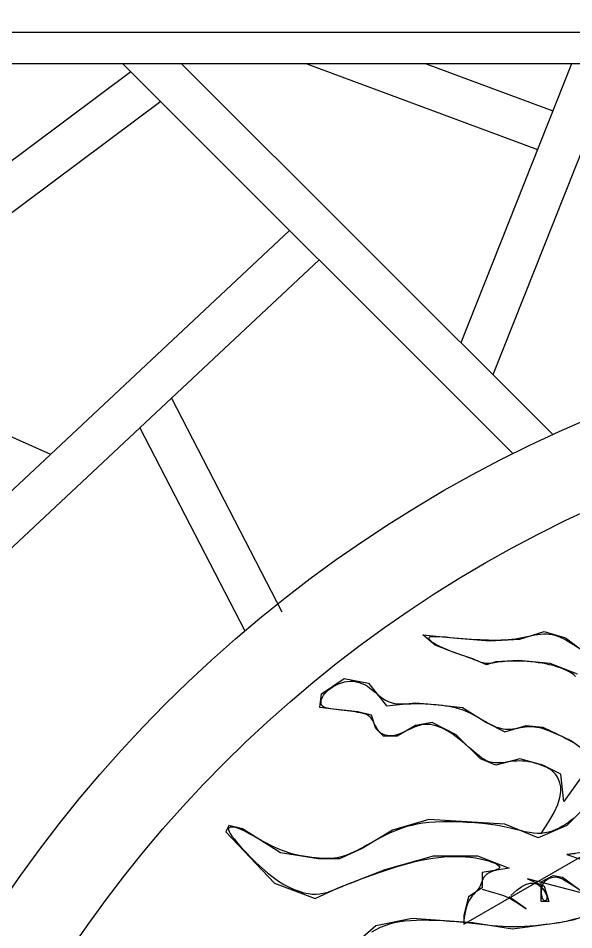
# Model space of a CAD drawing. Header units: metres. Extents: x -5582206 to 1721362, y -2047520 to 6750995.
# Drawn here: x 3381.7 to 3648.5, y 2331.7 to 2769.3 of the extents above; entities that cross this region are included whole.
import ezdxf

# ---------------------------------------------------------------- set-up
doc = ezdxf.new("R2010")
doc.units = ezdxf.units.M
for name, color, linetype in [('3', 3, 'Continuous'), ('4', 4, 'Continuous'), ('7', 7, 'Continuous')]:
    doc.layers.add(name, color=color, linetype=linetype)

msp = doc.modelspace()

# ---------------------------------------------------------------- linework, layer by layer
at = {"layer": '3'}
for p, q in [((3435.83, 2743.5), (3267.2, 2617.66)), ((3431.88, 2747.44), (3619.34, 2560.21)), ((3460.18, 2747.44), (3638.48, 2569.36)), ((3520.25, 2747.44), (3631.07, 2706.2)), ((3577.6, 2747.44), (3638.45, 2724.8)), ((3647.43, 2747.44), (3594.28, 2613.5)), ((3450.13, 2729.21), (3288.17, 2608.35)), ((3661.08, 2727.6), (3609.69, 2598.11)), ((3512.04, 2667.38), (3224.13, 2397.95)), ((3526.2, 2653.24), (3232.41, 2378.3)), ((3211.31, 2642.47), (3397.23, 2559.93)), ((3455.24, 2586.83), (3508.38, 2484.32)), ((3440.07, 2572.63), (3490.57, 2475.23))]:
    msp.add_line(p, q, dxfattribs=at)
for points in [[(5189.88, 1227.44), (5189.88, 2762.44), (2619.88, 2762.44), (2619.88, 1227.44)], [(3650.34, 2454.44), (3637.24, 2459.53), (3621.94, 2460.98), (3611.02, 2460.26), (3606.65, 2458.8), (3600.1, 2461.71), (3591.36, 2464.62), (3581.89, 2468.26), (3576.07, 2473.35), (3590.63, 2471.89), (3608.11, 2470.44), (3622.67, 2471.17), (3634.32, 2474.8), (3644.52, 2471.89), (3659.08, 2460.98)], [(3649.4, 2453.28), (3648.52, 2454.07), (3647.48, 2454.83), (3646.29, 2455.55), (3644.96, 2456.22), (3643.52, 2456.86), (3641.97, 2457.45), (3640.33, 2457.99), (3638.63, 2458.48), (3636.87, 2458.92), (3635.08, 2459.3), (3633.27, 2459.63), (3631.45, 2459.91), (3629.64, 2460.13), (3627.84, 2460.32), (3626.07, 2460.46), (3624.34, 2460.56), (3622.67, 2460.62), (3621.07, 2460.65), (3619.54, 2460.65), (3618.08, 2460.61), (3616.71, 2460.56), (3615.42, 2460.48), (3614.22, 2460.38), (3613.12, 2460.26), (3612.11, 2460.13), (3611.21, 2459.99), (3610.38, 2459.85), (3609.63, 2459.72), (3608.93, 2459.6), (3608.26, 2459.52), (3607.61, 2459.47), (3606.96, 2459.47), (3606.29, 2459.53), (3605.59, 2459.65), (3604.85, 2459.83), (3604.09, 2460.07), (3603.28, 2460.35), (3602.45, 2460.66), (3601.58, 2460.99), (3600.67, 2461.35), (3599.73, 2461.71), (3598.76, 2462.07), (3597.76, 2462.44), (3596.73, 2462.81), (3595.67, 2463.18), (3594.59, 2463.56), (3593.49, 2463.94), (3592.37, 2464.34), (3591.24, 2464.74), (3590.1, 2465.16), (3588.95, 2465.58), (3587.81, 2466.03), (3586.69, 2466.48), (3585.58, 2466.96), (3584.51, 2467.45), (3583.48, 2467.97), (3582.5, 2468.5), (3581.58, 2469.05), (3580.74, 2469.62), (3580.03, 2470.17), (3579.48, 2470.7), (3579.11, 2471.19), (3578.97, 2471.62), (3579.07, 2471.98), (3579.46, 2472.26), (3580.16, 2472.44), (3581.15, 2472.53), (3582.38, 2472.54), (3583.83, 2472.49), (3585.47, 2472.38), (3587.25, 2472.24), (3589.14, 2472.07), (3591.12, 2471.89), (3593.14, 2471.71), (3595.2, 2471.54), (3597.28, 2471.37), (3599.37, 2471.21), (3601.46, 2471.07), (3603.54, 2470.96), (3605.6, 2470.87), (3607.62, 2470.8), (3609.6, 2470.78), (3611.54, 2470.78), (3613.42, 2470.83), (3615.27, 2470.91), (3617.07, 2471.03), (3618.82, 2471.2), (3620.53, 2471.4), (3622.19, 2471.65), (3623.8, 2471.94), (3625.38, 2472.26), (3626.91, 2472.59), (3628.41, 2472.91), (3629.87, 2473.2), (3631.3, 2473.44), (3632.7, 2473.62), (3634.08, 2473.71), (3635.44, 2473.71), (3636.78, 2473.6), (3638.13, 2473.38), (3639.48, 2473.05), (3640.86, 2472.6), (3642.27, 2472.04), (3643.73, 2471.36), (3645.25, 2470.56), (3646.83, 2469.64), (3648.47, 2468.6), (3650.18, 2467.46)], [(3671.46, 2431.88), (3643.79, 2393.33), (3642.33, 2406.42), (3633.59, 2410.79), (3622.67, 2413.7), (3611.02, 2410.79), (3603.74, 2413.7), (3592.09, 2425.34), (3580.44, 2431.16), (3572.43, 2429.7), (3563.69, 2424.61), (3557.13, 2424.61), (3553.49, 2428.25), (3551.31, 2434.79), (3544.75, 2436.25), (3531.65, 2437.7), (3526.55, 2438.43), (3527.28, 2444.98), (3538.2, 2452.25), (3549.85, 2450.07), (3558.59, 2439.16), (3572.43, 2440.61), (3581.89, 2439.89), (3595, 2438.43), (3606.65, 2431.16), (3615.39, 2426.79), (3625.58, 2429.7), (3633.59, 2428.97), (3647.43, 2422.43), (3652.53, 2418.79)], [(3632.89, 2377.98), (3632.89, 2377.98), (3636.46, 2383.33), (3639.05, 2387.94), (3640.8, 2391.86), (3641.84, 2395.18), (3642.27, 2397.97), (3642.24, 2400.3), (3641.85, 2402.24), (3641.24, 2403.88), (3640.51, 2405.26), (3639.68, 2406.44), (3638.77, 2407.42), (3637.78, 2408.26), (3636.73, 2408.96), (3635.61, 2409.55), (3634.44, 2410.07), (3633.23, 2410.54), (3631.99, 2410.99), (3630.71, 2411.4), (3629.4, 2411.77), (3628.07, 2412.09), (3626.72, 2412.36), (3625.35, 2412.56), (3623.96, 2412.68), (3622.55, 2412.73), (3621.14, 2412.69), (3619.72, 2412.58), (3618.31, 2412.42), (3616.92, 2412.24), (3615.56, 2412.06), (3614.24, 2411.91), (3612.96, 2411.8), (3611.75, 2411.76), (3610.6, 2411.8), (3609.5, 2411.95), (3608.43, 2412.19), (3607.38, 2412.55), (3606.33, 2413.01), (3605.26, 2413.6), (3604.16, 2414.31), (3603.01, 2415.15), (3601.79, 2416.12), (3600.52, 2417.21), (3599.19, 2418.37), (3597.82, 2419.58), (3596.42, 2420.81), (3594.99, 2422.04), (3593.54, 2423.23), (3592.09, 2424.37), (3590.63, 2425.41), (3589.18, 2426.36), (3587.75, 2427.22), (3586.34, 2427.97), (3584.95, 2428.63), (3583.6, 2429.17), (3582.3, 2429.61), (3581.04, 2429.94), (3579.84, 2430.16), (3578.69, 2430.27), (3577.57, 2430.28), (3576.49, 2430.2), (3575.43, 2430.03), (3574.39, 2429.79), (3573.35, 2429.47), (3572.3, 2429.1), (3571.25, 2428.66), (3570.2, 2428.19), (3569.14, 2427.69), (3568.09, 2427.19), (3567.05, 2426.69), (3566.02, 2426.23), (3565.02, 2425.81), (3564.05, 2425.46), (3563.11, 2425.18), (3562.21, 2424.98), (3561.34, 2424.85), (3560.52, 2424.79), (3559.73, 2424.8), (3558.98, 2424.88), (3558.28, 2425.02), (3557.62, 2425.22), (3557, 2425.47), (3556.43, 2425.78), (3555.9, 2426.15), (3555.4, 2426.56), (3554.94, 2427.03), (3554.51, 2427.55), (3554.11, 2428.12), (3553.73, 2428.73), (3553.38, 2429.39), (3553.04, 2430.07), (3552.69, 2430.78), (3552.34, 2431.47), (3551.96, 2432.16), (3551.55, 2432.81), (3551.09, 2433.41), (3550.58, 2433.94), (3550, 2434.41), (3549.34, 2434.8), (3548.61, 2435.13), (3547.8, 2435.41), (3546.91, 2435.66), (3545.92, 2435.87), (3544.84, 2436.06), (3543.66, 2436.25), (3542.39, 2436.43), (3541.04, 2436.61), (3539.64, 2436.79), (3538.23, 2436.96), (3536.83, 2437.13), (3535.47, 2437.29), (3534.18, 2437.44), (3532.98, 2437.58), (3531.9, 2437.72), (3530.95, 2437.85), (3530.11, 2438), (3529.39, 2438.17), (3528.77, 2438.39), (3528.25, 2438.66), (3527.84, 2438.99), (3527.52, 2439.4), (3527.29, 2439.9), (3527.17, 2440.48), (3527.15, 2441.13), (3527.25, 2441.84), (3527.47, 2442.6), (3527.83, 2443.41), (3528.33, 2444.24), (3528.98, 2445.1), (3529.78, 2445.97), (3530.73, 2446.82), (3531.79, 2447.65), (3532.97, 2448.43), (3534.22, 2449.15), (3535.55, 2449.77), (3536.92, 2450.29), (3538.32, 2450.68), (3539.74, 2450.92), (3541.16, 2451.02), (3542.57, 2450.97), (3543.98, 2450.78), (3545.37, 2450.45), (3546.74, 2449.98), (3548.07, 2449.37), (3549.37, 2448.62), (3550.62, 2447.74), (3551.84, 2446.76), (3553.05, 2445.73), (3554.27, 2444.69), (3555.49, 2443.68), (3556.76, 2442.73), (3558.07, 2441.9), (3559.44, 2441.22), (3560.89, 2440.72), (3562.4, 2440.39), (3563.95, 2440.19), (3565.52, 2440.1), (3567.1, 2440.09), (3568.67, 2440.13), (3570.21, 2440.19), (3571.7, 2440.25), (3573.12, 2440.28), (3574.49, 2440.28), (3575.83, 2440.25), (3577.14, 2440.19), (3578.45, 2440.11), (3579.77, 2440.01), (3581.11, 2439.89), (3582.5, 2439.76), (3583.94, 2439.62), (3585.42, 2439.46), (3586.94, 2439.26), (3588.49, 2439.02), (3590.06, 2438.73), (3591.63, 2438.38), (3593.2, 2437.96), (3594.76, 2437.46), (3596.29, 2436.87), (3597.8, 2436.21), (3599.28, 2435.49), (3600.73, 2434.73), (3602.15, 2433.95), (3603.53, 2433.16), (3604.87, 2432.39), (3606.17, 2431.64), (3607.42, 2430.94), (3608.63, 2430.29), (3609.82, 2429.7), (3610.99, 2429.19), (3612.15, 2428.75), (3613.3, 2428.4), (3614.46, 2428.15), (3615.63, 2428), (3616.83, 2427.97), (3618.04, 2428.02), (3619.25, 2428.15), (3620.47, 2428.32), (3621.69, 2428.53), (3622.89, 2428.74), (3624.07, 2428.93), (3625.22, 2429.1), (3626.34, 2429.2), (3627.45, 2429.25), (3628.55, 2429.23), (3629.67, 2429.14), (3630.81, 2428.98), (3632, 2428.74), (3633.24, 2428.41), (3634.57, 2428), (3635.97, 2427.51), (3637.44, 2426.94), (3638.94, 2426.31), (3640.45, 2425.64), (3641.94, 2424.95), (3643.37, 2424.25), (3644.73, 2423.57), (3645.97, 2422.91), (3647.09, 2422.3), (3648.1, 2421.75), (3649.01, 2421.26)], [(3654.71, 2391.15), (3645.25, 2381.69), (3631.41, 2375.87), (3615.39, 2382.42), (3578.98, 2384.6), (3561.5, 2379.51), (3546.94, 2370.78), (3536.02, 2365.68), (3525.82, 2365.68), (3507.62, 2368.59), (3489.41, 2380.23), (3482.86, 2381.69), (3481.4, 2378.78), (3504.7, 2354.04), (3524.36, 2346.77), (3535.29, 2351.86), (3557.86, 2360.59), (3581.16, 2367.14), (3602.28, 2367.14), (3617.57, 2361.32), (3604.47, 2359.14), (3604.47, 2351.86), (3597.91, 2347.5), (3595.73, 2338.77), (3595.73, 2334.4)], [(3648.64, 2385.29), (3647.31, 2384.28), (3645.94, 2383.27), (3644.52, 2382.29), (3643.03, 2381.37), (3641.47, 2380.52), (3639.86, 2379.76), (3638.19, 2379.11), (3636.47, 2378.59), (3634.7, 2378.2), (3632.89, 2377.98), (3631.05, 2377.93), (3629.16, 2378.07), (3627.2, 2378.36), (3625.13, 2378.79), (3622.93, 2379.31), (3620.55, 2379.89), (3617.96, 2380.5), (3615.11, 2381.11), (3611.99, 2381.69), (3608.57, 2382.2), (3604.9, 2382.64), (3601.07, 2382.99), (3597.15, 2383.26), (3593.22, 2383.45), (3589.36, 2383.53), (3585.64, 2383.51), (3582.13, 2383.39), (3578.91, 2383.15), (3575.95, 2382.8), (3573.22, 2382.36), (3570.7, 2381.82), (3568.34, 2381.2), (3566.13, 2380.5), (3564.02, 2379.73), (3561.99, 2378.9), (3560.01, 2378.01), (3558.08, 2377.08), (3556.19, 2376.12), (3554.36, 2375.14), (3552.57, 2374.17), (3550.84, 2373.2), (3549.17, 2372.27), (3547.55, 2371.38), (3545.98, 2370.55), (3544.47, 2369.77), (3543, 2369.06), (3541.57, 2368.41), (3540.17, 2367.83), (3538.81, 2367.32), (3537.46, 2366.89), (3536.14, 2366.53), (3534.82, 2366.25), (3533.5, 2366.05), (3532.15, 2365.92), (3530.77, 2365.85), (3529.32, 2365.85), (3527.81, 2365.9), (3526.2, 2366.01), (3524.49, 2366.17), (3522.65, 2366.38), (3520.71, 2366.64), (3518.67, 2366.97), (3516.55, 2367.38), (3514.37, 2367.88), (3512.15, 2368.49), (3509.89, 2369.21), (3507.62, 2370.05), (3505.34, 2371.02), (3503.09, 2372.09), (3500.89, 2373.22), (3498.76, 2374.38), (3496.71, 2375.53), (3494.78, 2376.63), (3492.99, 2377.64), (3491.35, 2378.54), (3489.89, 2379.28), (3488.6, 2379.87), (3487.47, 2380.33), (3486.48, 2380.66), (3485.62, 2380.88), (3484.88, 2380.99), (3484.25, 2381.02), (3483.71, 2380.96), (3483.25, 2380.83), (3482.91, 2380.6), (3482.73, 2380.23), (3482.75, 2379.69), (3483, 2378.94), (3483.52, 2377.96), (3484.35, 2376.7), (3485.53, 2375.14), (3487.08, 2373.26), (3488.96, 2371.11), (3491.11, 2368.77), (3493.49, 2366.32), (3496.03, 2363.84), (3498.69, 2361.4), (3501.39, 2359.08), (3504.1, 2356.95), (3506.75, 2355.09), (3509.34, 2353.49), (3511.85, 2352.14), (3514.28, 2351.03), (3516.6, 2350.15), (3518.82, 2349.5), (3520.93, 2349.07), (3522.91, 2348.83), (3524.76, 2348.79), (3526.51, 2348.92), (3528.21, 2349.21), (3529.89, 2349.65), (3531.59, 2350.21), (3533.35, 2350.88), (3535.22, 2351.64), (3537.23, 2352.47), (3539.41, 2353.36), (3541.75, 2354.29), (3544.23, 2355.26), (3546.83, 2356.26), (3549.53, 2357.26), (3552.3, 2358.27), (3555.12, 2359.26), (3557.98, 2360.23), (3560.85, 2361.16), (3563.73, 2362.06), (3566.61, 2362.9), (3569.48, 2363.68), (3572.34, 2364.4), (3575.19, 2365.04), (3578.01, 2365.59), (3580.8, 2366.05), (3583.56, 2366.41), (3586.27, 2366.66), (3588.94, 2366.82), (3591.56, 2366.88), (3594.11, 2366.84), (3596.59, 2366.71), (3598.99, 2366.49), (3601.31, 2366.17), (3603.53, 2365.76), (3605.62, 2365.28), (3607.53, 2364.75), (3609.22, 2364.18), (3610.63, 2363.6), (3611.74, 2363.01), (3612.49, 2362.45), (3612.84, 2361.93), (3612.77, 2361.45), (3612.33, 2361.02), (3611.62, 2360.6), (3610.7, 2360.2), (3609.67, 2359.78), (3608.59, 2359.33), (3607.56, 2358.84), (3606.65, 2358.29), (3605.93, 2357.66), (3605.37, 2356.97), (3604.94, 2356.23), (3604.6, 2355.45), (3604.32, 2354.66), (3604.04, 2353.87), (3603.74, 2353.09), (3603.37, 2352.35), (3602.92, 2351.64), (3602.38, 2350.95), (3601.77, 2350.27), (3601.12, 2349.56), (3600.45, 2348.8), (3599.76, 2347.98), (3599.1, 2347.07), (3598.46, 2346.04), (3597.87, 2344.89), (3597.34, 2343.61), (3596.87, 2342.23), (3596.48, 2340.77), (3596.16, 2339.24), (3595.92, 2337.65), (3595.78, 2336.04), (3595.73, 2334.4), (3676.56, 2380.96)], [(3536.74, 2319.13), (3553.49, 2333.68), (3570.97, 2337.31), (3600.1, 2335.13), (3619.03, 2332.22), (3641.61, 2335.13), (3648.89, 2336.59), (3660.54, 2340.95), (3674.37, 2348.95), (3676.56, 2353.32), (3670.01, 2362.77), (3656.17, 2369.32), (3645.25, 2367.87)], [(3649.16, 2368.2), (3645.25, 2367.87), (3730.45, 2338.77)], [(3618.3, 2348.22), (3618.3, 2348.22), (3621.12, 2350.78), (3623.6, 2352.53), (3625.75, 2353.59), (3627.61, 2354.05), (3629.21, 2354.04), (3630.57, 2353.67), (3631.72, 2353.05), (3632.68, 2352.29), (3633.5, 2351.48), (3634.16, 2350.66), (3634.69, 2349.85), (3635.09, 2349.07), (3635.36, 2348.32), (3635.53, 2347.64), (3635.58, 2347.04), (3635.54, 2346.53), (3635.4, 2346.13), (3635.2, 2345.85), (3634.94, 2345.69), (3634.64, 2345.66), (3634.33, 2345.76), (3634.02, 2346), (3633.73, 2346.37), (3633.47, 2346.89), (3633.28, 2347.55), (3633.14, 2348.33), (3633.07, 2349.19), (3633.06, 2350.1), (3633.14, 2351.04), (3633.29, 2351.97), (3633.52, 2352.86), (3633.84, 2353.68), (3634.25, 2354.4), (3634.73, 2355.03), (3635.29, 2355.56), (3635.92, 2356.01), (3636.59, 2356.37), (3637.3, 2356.66), (3638.05, 2356.87), (3638.81, 2357.01), (3639.61, 2357.08), (3640.52, 2357.01), (3641.64, 2356.71), (3643.08, 2356.1), (3644.93, 2355.1), (3647.3, 2353.63), (3650.28, 2351.61)], [(3653.98, 2348.95), (3626.31, 2356.23), (3634.32, 2352.59), (3636.51, 2345.31), (3632.87, 2345.31), (3632.87, 2354.77), (3638.69, 2357.68), (3643.06, 2356.95), (3653.98, 2348.95)], [(3604.47, 2351.13), (3604.47, 2351.13), (3608.81, 2349.92), (3612.17, 2348.94), (3614.8, 2348.08), (3616.94, 2347.22), (3618.84, 2346.27), (3620.75, 2345.1), (3622.91, 2343.61), (3625.58, 2341.68), (3617.57, 2347.5), (3625.58, 2341.68)], [(3551.48, 2330.64), (3553.61, 2331.86), (3555.76, 2332.91), (3557.94, 2333.8), (3560.18, 2334.54), (3562.49, 2335.15), (3564.9, 2335.62), (3567.42, 2335.97), (3570.09, 2336.2), (3572.91, 2336.34), (3575.91, 2336.39), (3579.04, 2336.36), (3582.28, 2336.25), (3585.56, 2336.08), (3588.86, 2335.87), (3592.13, 2335.61), (3595.32, 2335.32), (3598.4, 2335.01), (3601.33, 2334.69), (3604.12, 2334.37), (3606.81, 2334.06), (3609.43, 2333.78), (3611.99, 2333.54), (3614.53, 2333.36), (3617.07, 2333.23), (3619.64, 2333.19), (3622.25, 2333.23), (3624.89, 2333.35), (3627.51, 2333.54), (3630.08, 2333.77), (3632.55, 2334.03), (3634.9, 2334.32), (3637.08, 2334.61), (3639.06, 2334.89), (3640.81, 2335.15), (3642.36, 2335.4), (3643.75, 2335.64), (3645.02, 2335.89), (3646.2, 2336.15), (3647.33, 2336.42), (3648.46, 2336.73), (3649.62, 2337.07)]]:
    msp.add_lwpolyline(points, dxfattribs=at)
for centre, radius, start, end in [((-1930422.04, 3099211.39), 3651783.58, 301.98, 301.98), ((398519.78, -985039.58), 1062480.8, 111.78, 111.78)]:
    msp.add_arc(centre, radius, start, end, dxfattribs=at)
at = {"layer": '4'}
msp.add_lwpolyline([(5174.88, 1227.44), (5174.88, 2747.44), (2634.88, 2747.44), (2634.88, 1227.44)], dxfattribs=at)
at = {"layer": '7'}
for radius in [640, 600]:
    msp.add_circle((3904.88, 1987.44), radius, dxfattribs=at)

doc.saveas('drawing.dxf')
